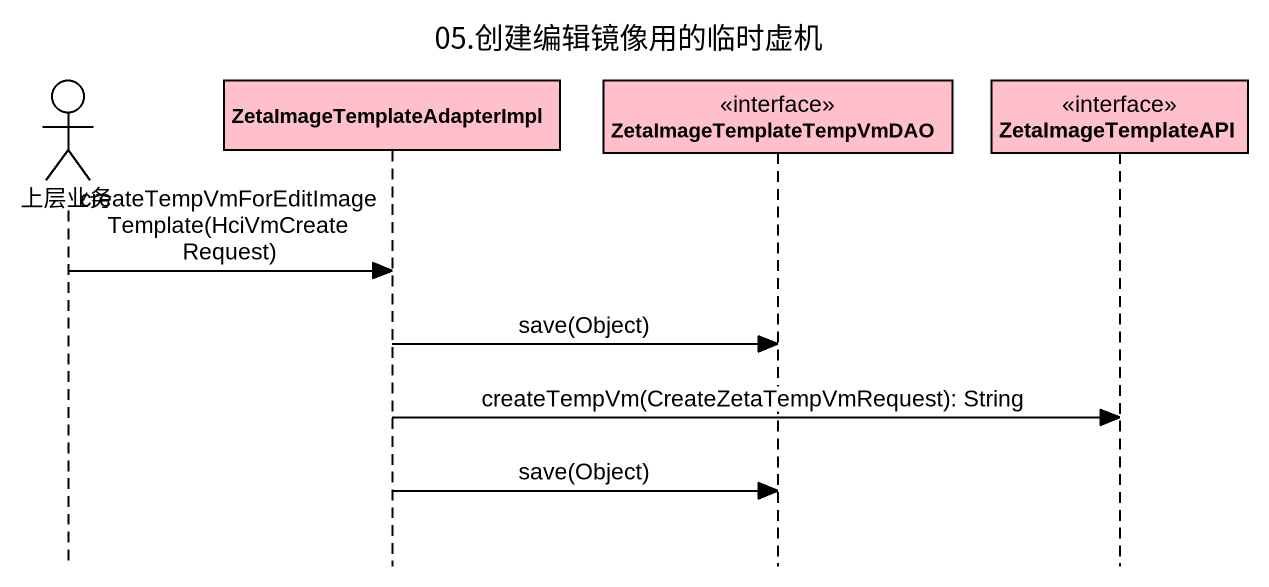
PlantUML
@startuml
title 05.创建编辑镜像用的临时虚机
hide footbox
actor 上层业务 #FFFFFF
participant ZetaImageTemplateAdapterImpl #FFC0CB
participant ZetaImageTemplateTempVmDAO <<interface>> #FFC0CB
participant ZetaImageTemplateAPI <<interface>> #FFC0CB

上层业务 -> ZetaImageTemplateAdapterImpl : createTempVmForEditImageTemplate(HciVmCreateRequest)
ZetaImageTemplateAdapterImpl -> ZetaImageTemplateTempVmDAO : save(Object)
ZetaImageTemplateAdapterImpl -> ZetaImageTemplateAPI : createTempVm(CreateZetaTempVmRequest): String
ZetaImageTemplateAdapterImpl -> ZetaImageTemplateTempVmDAO : save(Object)
@enduml
